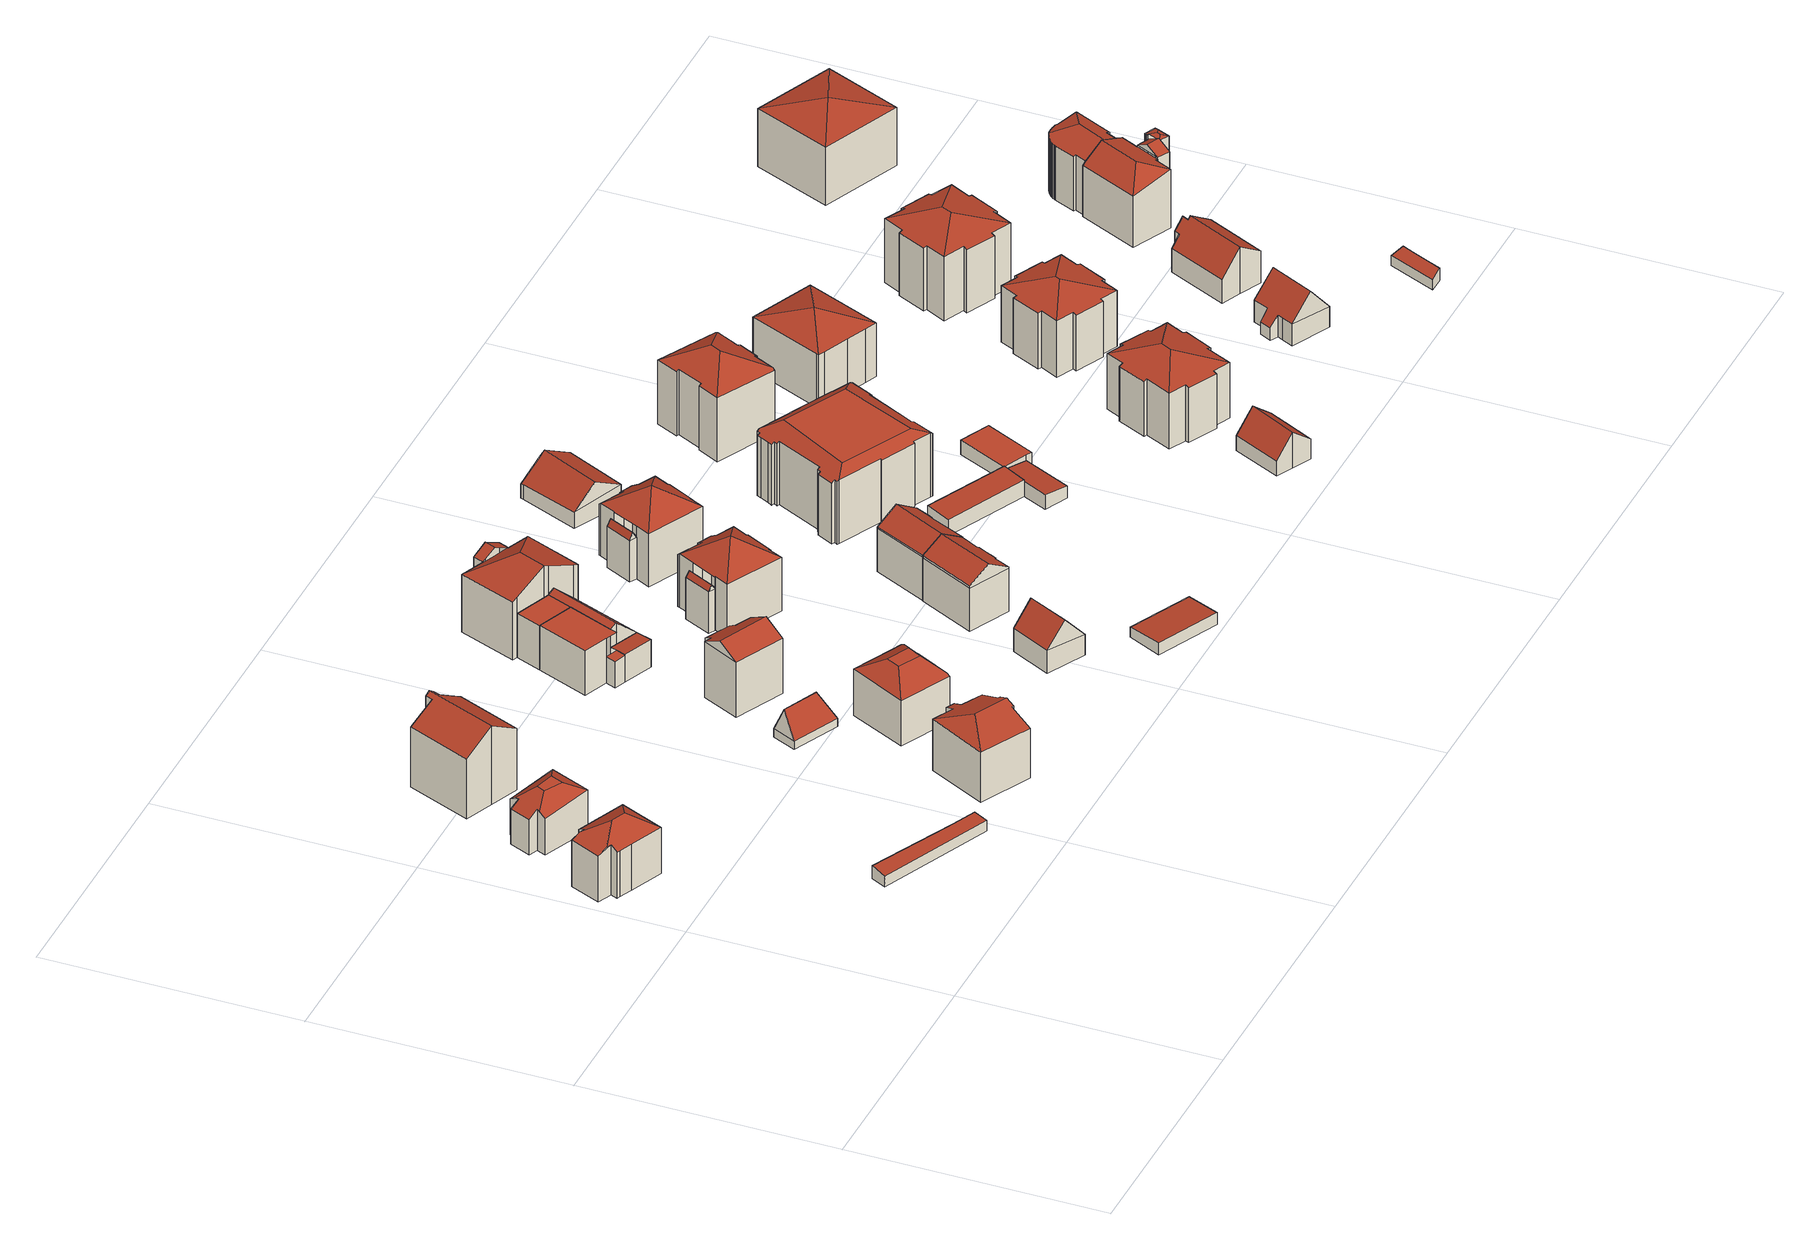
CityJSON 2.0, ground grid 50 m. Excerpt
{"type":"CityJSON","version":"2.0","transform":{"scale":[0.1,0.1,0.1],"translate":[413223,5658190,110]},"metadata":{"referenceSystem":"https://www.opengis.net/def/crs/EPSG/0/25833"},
"CityObjects":{
"building1":{"type":"Building","attributes":{"Dachtyp_tdc":"tdcFreeFormRoof","Gemeindeschluessel":14612000,"Dachneigung":29.66,"QualitaetDacherkennung":58,"Geometrietyp2DReferenz":"3000","measuredHeight":12.27,"function":"31001_9998","roofType":"5000"},"geometry":[{"type":"Solid","lod":"2","boundaries":[[[[0,1,2,3]],[[1,4,5,2]],[[4,6,7,5]],[[6,8,9,7]],[[8,10,11,9]],[[10,12,13,11]],[[12,14,15,13]],[[14,16,17,15]],[[16,18,19,17]],[[18,0,3,19]],[[16,20,18]],[[21,22,10,8,23]],[[21,20,16,14,12,22]],[[1,0,18,20,21,23,6,4]],[[8,6,23]],[[12,10,22]],[[3,2,5,7,9,11,13,15,17,19]]]],"semantics":{"surfaces":[{"type":"WallSurface"},{"type":"RoofSurface"},{"type":"GroundSurface"}],"values":[[0,0,0,0,0,0,0,0,0,0,1,1,1,1,0,0,2]]}}]},
"building2":{"type":"Building","attributes":{"Dachtyp_tdc":"tdcFreeFormRoof","Gemeindeschluessel":14612000,"Dachneigung":35.77,"QualitaetDacherkennung":45,"Geometrietyp2DReferenz":"3000","measuredHeight":10.32,"function":"31001_9998","roofType":"5000"},"geometry":[{"type":"Solid","lod":"2","boundaries":[[[[24,25,26,27]],[[25,28,29,26]],[[28,30,31,29]],[[30,32,33,31]],[[32,34,35,33]],[[34,36,37,35]],[[36,38,39,37]],[[38,24,27,39]],[[34,32,40,41]],[[34,41,42,43,36]],[[42,44,45,28,25,24,38,43]],[[44,40,32,30,45]],[[41,40,44,42]],[[30,28,45]],[[38,36,43]],[[27,26,29,31,33,35,37,39]]]],"semantics":{"surfaces":[{"type":"WallSurface"},{"type":"RoofSurface"},{"type":"GroundSurface"}],"values":[[0,0,0,0,0,0,0,0,1,1,1,1,1,0,0,2]]}}]},
"building3":{"type":"Building","attributes":{"Dachtyp_tdc":"tdcPolyFlatRoof","Gemeindeschluessel":14612000,"Dachneigung":7.67,"QualitaetDacherkennung":59,"Geometrietyp2DReferenz":"3000","measuredHeight":2.63,"function":"31001_9998","roofType":"2100"},"geometry":[{"type":"Solid","lod":"2","boundaries":[[[[46,47,48,49]],[[47,50,51,48]],[[50,52,53,51]],[[52,54,55,53]],[[54,56,57,55]],[[56,46,49,57]],[[56,54,52,50,47,46]],[[49,48,51,53,55,57]]]],"semantics":{"surfaces":[{"type":"WallSurface"},{"type":"RoofSurface"},{"type":"GroundSurface"}],"values":[[0,0,0,0,0,0,1,2]]}}]},
"building4":{"type":"Building","attributes":{"Dachtyp_tdc":"tdcGableRoof","Gemeindeschluessel":14612000,"Dachneigung":31.59,"QualitaetDacherkennung":56,"Geometrietyp2DReferenz":"3000","measuredHeight":16.37,"function":"31001_9998","roofType":"3100"},"geometry":[{"type":"Solid","lod":"2","boundaries":[[[[58,59,60,61]],[[59,62,63,60]],[[62,64,65,63]],[[64,66,67,65]],[[66,68,69,67]],[[68,70,71,69]],[[70,72,73,71]],[[72,74,75,73]],[[74,76,77,75]],[[76,78,79,77]],[[78,80,81,79]],[[80,58,61,81]],[[76,74,72,70,68,66,64]],[[64,62,59,58,80,78,76]],[[61,60,63,65,67,69,71,73,75,77,79,81]]]],"semantics":{"surfaces":[{"type":"WallSurface"},{"type":"RoofSurface"},{"type":"GroundSurface"}],"values":[[0,0,0,0,0,0,0,0,0,0,0,0,1,1,2]]}}]},
"building5":{"type":"Building","attributes":{"Dachtyp_tdc":"tdcHipAndGableRoof","Gemeindeschluessel":14612000,"Dachneigung":21.87,"QualitaetDacherkennung":50,"Geometrietyp2DReferenz":"3000","measuredHeight":13.12,"function":"31001_9998","roofType":"5000"},"geometry":[{"type":"Solid","lod":"2","boundaries":[[[[82,83,84,85]],[[83,86,87,84]],[[88,89,90]],[[89,91,92,93,94,90]],[[94,95,96,97,98,99,86,83,82,88,90]],[[87,100,101,102,103,104,105,106,107,108,109,110,85,84]],[[88,82,85,110]],[[86,99,100,87]],[[99,98,101,100]],[[98,97,102,101]],[[97,96,103,102]],[[96,95,104,103]],[[95,94,105,104]],[[94,93,106,105]],[[93,92,107,106]],[[92,91,108,107]],[[91,89,109,108]],[[89,88,110,109]]]],"semantics":{"surfaces":[{"type":"WallSurface"},{"type":"RoofSurface"},{"type":"GroundSurface"}],"values":[[0,0,1,1,1,2,0,0,0,0,0,0,0,0,0,0,0,0]]}}]},
"building6":{"type":"Building","attributes":{"Dachtyp_tdc":"tdcFreeFormRoof","Gemeindeschluessel":14612000,"Dachneigung":64.54,"QualitaetDacherkennung":12,"Geometrietyp2DReferenz":"3000","measuredHeight":7.18,"function":"31001_9998","roofType":"5000"},"geometry":[{"type":"Solid","lod":"2","boundaries":[[[[111,112,113,114]],[[112,115,116,113]],[[115,117,118,116]],[[117,111,114,118]],[[119,117,115]],[[120,119,115,112]],[[120,112,111]],[[119,120,111,117]],[[114,113,116,118]]]],"semantics":{"surfaces":[{"type":"WallSurface"},{"type":"RoofSurface"},{"type":"GroundSurface"}],"values":[[0,0,0,0,1,1,0,1,2]]}}]},
"building7":{"type":"Building","attributes":{"Dachtyp_tdc":"tdcFreeFormRoof","Gemeindeschluessel":14612000,"Dachneigung":29.35,"QualitaetDacherkennung":58,"Geometrietyp2DReferenz":"3000","measuredHeight":12.33,"function":"31001_9998","roofType":"5000"},"geometry":[{"type":"Solid","lod":"2","boundaries":[[[[121,122,123,124]],[[122,125,126,123]],[[125,127,128,126]],[[127,129,130,128]],[[129,131,132,130]],[[131,133,134,132]],[[133,135,136,134]],[[135,137,138,136]],[[137,121,124,138]],[[129,139,140,141,131]],[[141,142,133,131]],[[143,137,135,133,142,144]],[[121,143,144,140,139,127,125,122]],[[140,144,142,141]],[[121,137,143]],[[129,127,139]],[[124,123,126,128,130,132,134,136,138]]]],"semantics":{"surfaces":[{"type":"WallSurface"},{"type":"RoofSurface"},{"type":"GroundSurface"}],"values":[[0,0,0,0,0,0,0,0,0,1,1,1,1,1,0,0,2]]}}]},
"building8":{"type":"Building","attributes":{"Dachtyp_tdc":"tdcFreeFormRoof","Gemeindeschluessel":14612000,"Dachneigung":29.5,"QualitaetDacherkennung":80,"Geometrietyp2DReferenz":"3000","measuredHeight":13.89,"function":"31001_9998","roofType":"5000"},"geometry":[{"type":"Solid","lod":"2","boundaries":[[[[145,146,147,148]],[[146,149,150,147]],[[149,151,152,150]],[[149,153,154,151]],[[153,146,145,155,156,157,158,159,154]],[[149,146,153]],[[159,151,154]],[[152,160,161,162,163,164,148,147,150]],[[151,159,160,152]],[[159,158,161,160]],[[158,157,162,161]],[[157,156,163,162]],[[156,155,164,163]],[[155,145,148,164]]]],"semantics":{"surfaces":[{"type":"WallSurface"},{"type":"RoofSurface"},{"type":"GroundSurface"}],"values":[[0,0,0,1,1,0,0,2,0,0,0,0,0,0]]}}]},
"building9":{"type":"Building","attributes":{"Gemeindeschluessel":14612000,"Geometrietyp2DReferenz":"3000","function":"31001_9998","roofType":"9999"},"children":["building9-1","building9-2","building9-3"]},
"building9-1":{"type":"BuildingPart","attributes":{"Dachtyp_tdc":"tdcPolyFlatRoof","Dachneigung":2.76,"QualitaetDacherkennung":48,"Geometrietyp2DReferenz":"3000","measuredHeight":5.67,"roofType":"2100"},"parents":["building9"],"geometry":[{"type":"MultiSurface","lod":"2","boundaries":[[[165,166,167,168]],[[166,169,170,171,167]],[[172,165,168,173]],[[172,174,169,166,165]],[[168,167,171,175,173]]],"semantics":{"surfaces":[{"type":"WallSurface"},{"type":"RoofSurface"},{"type":"GroundSurface"}],"values":[0,0,0,1,2]}}]},
"building9-2":{"type":"BuildingPart","attributes":{"Dachtyp_tdc":"tdcPolyFlatRoof","Dachneigung":0,"QualitaetDacherkennung":65,"Geometrietyp2DReferenz":"3000","measuredHeight":9.29,"roofType":"1000"},"parents":["building9"],"geometry":[{"type":"MultiSurface","lod":"2","boundaries":[[[176,177,178,179]],[[177,180,181,178]],[[180,182,172,173,181]],[[183,176,179,184,185]],[[183,186,182,180,177,176]],[[179,178,181,173,175,184]]],"semantics":{"surfaces":[{"type":"WallSurface"},{"type":"RoofSurface"},{"type":"GroundSurface"}],"values":[0,0,0,0,1,2]}}]},
"building9-3":{"type":"BuildingPart","attributes":{"Dachtyp_tdc":"tdcPolyFlatRoof","Dachneigung":0,"QualitaetDacherkennung":42,"Geometrietyp2DReferenz":"3000","measuredHeight":5.49,"roofType":"1000"},"parents":["building9"],"geometry":[{"type":"MultiSurface","lod":"2","boundaries":[[[170,187,188,171]],[[187,185,184,188]],[[187,170,189,185]],[[184,175,171,188]]],"semantics":{"surfaces":[{"type":"WallSurface"},{"type":"RoofSurface"},{"type":"GroundSurface"}],"values":[0,0,1,2]}}]},
"building10":{"type":"Building","attributes":{"Gemeindeschluessel":14612000,"Geometrietyp2DReferenz":"3000","function":"31001_9998","roofType":"9999"},"children":["building10-1","building10-2"]},
"building10-1":{"type":"BuildingPart","attributes":{"Dachtyp_tdc":"tdcPolyFlatRoof","Dachneigung":0,"QualitaetDacherkennung":49,"Geometrietyp2DReferenz":"3000","measuredHeight":9.2,"roofType":"1000"},"parents":["building10"],"geometry":[{"type":"MultiSurface","lod":"2","boundaries":[[[190,191,178,181]],[[191,192,193,178]],[[192,194,195,193]],[[194,192,191,190]],[[181,178,193,195]]],"semantics":{"surfaces":[{"type":"WallSurface"},{"type":"RoofSurface"},{"type":"GroundSurface"}],"values":[0,0,0,1,2]}}]},
"building10-2":{"type":"BuildingPart","attributes":{"Dachtyp_tdc":"tdcGableRoof","Dachneigung":41.28,"QualitaetDacherkennung":19,"Geometrietyp2DReferenz":"3000","measuredHeight":9.93,"roofType":"3100"},"parents":["building10"],"geometry":[{"type":"MultiSurface","lod":"2","boundaries":[[[196,182,173,197]],[[182,180,181,173]],[[180,190,181]],[[198,199,200,195,194]],[[199,201,202,200]],[[201,165,168,202]],[[165,196,197,168]],[[199,198,180,182,196]],[[196,165,201,199]],[[197,173,181,195,200,202,168]]],"semantics":{"surfaces":[{"type":"WallSurface"},{"type":"RoofSurface"},{"type":"GroundSurface"}],"values":[0,0,0,0,0,0,0,1,1,2]}}]},
"building11":{"type":"Building","attributes":{"Gemeindeschluessel":14612000,"Geometrietyp2DReferenz":"3000","function":"31001_9998","roofType":"9999"},"children":["building11-1","building11-2"]},
"building11-1":{"type":"BuildingPart","attributes":{"Dachtyp_tdc":"tdcGableRoof","Dachneigung":28.19,"QualitaetDacherkennung":30,"Geometrietyp2DReferenz":"3000","measuredHeight":13.89,"roofType":"3100"},"parents":["building11"],"geometry":[{"type":"MultiSurface","lod":"2","boundaries":[[[203,204,205,206]],[[204,207,208,205]],[[207,209,210,208]],[[204,203,211,212,213]],[[213,209,207,204]],[[214,215,216,206,205,208,210]],[[212,211,216,215,217]],[[211,203,206,216]]],"semantics":{"surfaces":[{"type":"WallSurface"},{"type":"RoofSurface"},{"type":"GroundSurface"}],"values":[0,0,0,1,1,2,0,0]}}]},
"building11-2":{"type":"BuildingPart","attributes":{"Dachtyp_tdc":"tdcHipAndGableRoof","Dachneigung":24.49,"QualitaetDacherkennung":46,"Geometrietyp2DReferenz":"3000","measuredHeight":15.8,"roofType":"5000"},"parents":["building11"],"geometry":[{"type":"MultiSurface","lod":"2","boundaries":[[[218,219,220,195]],[[219,221,193,220]],[[221,222,223,193]],[[222,224,225,223]],[[224,226,216,225]],[[226,217,215,216]],[[227,228,210,209]],[[227,229,230,228]],[[229,231,232,230]],[[231,233,202,232]],[[233,218,195,202]],[[229,227,209,234,217,226,224,235]],[[224,222,221,219,235]],[[219,218,233,231,229,235]],[[195,220,193,223,225,216,215,214,210,228,230,232,202]]],"semantics":{"surfaces":[{"type":"WallSurface"},{"type":"RoofSurface"},{"type":"GroundSurface"}],"values":[0,0,0,0,0,0,0,0,0,0,0,1,1,1,2]}}]},
"building12":{"type":"Building","attributes":{"Dachtyp_tdc":"tdcGableRoof","Gemeindeschluessel":14612000,"Dachneigung":48.43,"QualitaetDacherkennung":82,"Geometrietyp2DReferenz":"3000","measuredHeight":9.48,"function":"31001_9998","roofType":"3100"},"geometry":[{"type":"Solid","lod":"2","boundaries":[[[[236,237,238,239]],[[237,240,241,238]],[[236,242,243]],[[240,237,244]],[[242,240,244,243]],[[237,236,243,244]],[[241,245,239,238]],[[240,242,245,241]],[[242,236,239,245]]]],"semantics":{"surfaces":[{"type":"WallSurface"},{"type":"RoofSurface"},{"type":"GroundSurface"}],"values":[[0,0,0,0,1,1,2,0,0]]}}]},
"building13":{"type":"Building","attributes":{"Gemeindeschluessel":14612000,"Geometrietyp2DReferenz":"3000","function":"31001_9998","roofType":"9999"},"children":["building13-1","building13-2"]},
"building13-1":{"type":"BuildingPart","attributes":{"Dachtyp_tdc":"tdcFreeFormRoof","Dachneigung":54.93,"QualitaetDacherkennung":19,"Geometrietyp2DReferenz":"3000","measuredHeight":9.75,"roofType":"5000"},"parents":["building13"],"geometry":[{"type":"MultiSurface","lod":"2","boundaries":[[[246,247,248,249]],[[247,250,251,248]],[[250,252,253,251]],[[254,252,250]],[[255,254,250,247]],[[255,247,246]],[[254,255,246,252]],[[249,248,251,253]]],"semantics":{"surfaces":[{"type":"WallSurface"},{"type":"RoofSurface"},{"type":"GroundSurface"}],"values":[0,0,0,0,1,0,1,2]}}]},
"building13-2":{"type":"BuildingPart","attributes":{"Dachtyp_tdc":"tdcTentRoof","Dachneigung":33.92,"QualitaetDacherkennung":74,"Geometrietyp2DReferenz":"3000","measuredHeight":15.29,"roofType":"3500"},"parents":["building13"],"geometry":[{"type":"MultiSurface","lod":"2","boundaries":[[[256,257,258,259]],[[257,260,261,258]],[[260,262,263,261]],[[262,264,265,263]],[[264,266,246,249,265]],[[267,253,252]],[[267,268,269,253]],[[268,270,271,269]],[[270,272,273,271]],[[272,274,275,273]],[[274,276,277,275]],[[276,278,279,277]],[[278,280,281,279]],[[280,282,283,281]],[[282,284,285,283]],[[284,256,259,285]],[[262,260,286]],[[268,267,266,264,262,286]],[[280,278,276,274,272,270,268,286]],[[260,257,256,284,282,280,286]],[[259,258,261,263,265,249,253,269,271,273,275,277,279,281,283,285]]],"semantics":{"surfaces":[{"type":"WallSurface"},{"type":"RoofSurface"},{"type":"GroundSurface"}],"values":[0,0,0,0,0,0,0,0,0,0,0,0,0,0,0,0,1,1,1,1,2]}}]},
"building14":{"type":"Building","attributes":{"Dachtyp_tdc":"tdcPolyFlatRoof","Gemeindeschluessel":14612000,"Dachneigung":3.75,"QualitaetDacherkennung":89,"Geometrietyp2DReferenz":"3000","measuredHeight":2.54,"function":"31001_9998","roofType":"2100"},"geometry":[{"type":"Solid","lod":"2","boundaries":[[[[287,288,289,290]],[[288,291,292,289]],[[291,293,294,292]],[[293,287,290,294]],[[293,291,288,287]],[[290,289,292,294]]]],"semantics":{"surfaces":[{"type":"WallSurface"},{"type":"RoofSurface"},{"type":"GroundSurface"}],"values":[[0,0,0,0,1,2]]}}]},
"building15":{"type":"Building","attributes":{"Dachtyp_tdc":"tdcFreeFormRoof","Gemeindeschluessel":14612000,"Dachneigung":31.38,"QualitaetDacherkennung":63,"Geometrietyp2DReferenz":"3000","measuredHeight":12.11,"function":"31001_9998","roofType":"5000"},"geometry":[{"type":"Solid","lod":"2","boundaries":[[[[295,296,297,298]],[[296,299,300,297]],[[299,301,302,300]],[[301,303,304,302]],[[303,305,306,304]],[[305,307,308,306]],[[307,309,310,308]],[[309,311,312,310]],[[311,313,314,312]],[[313,315,316,314]],[[315,295,298,316]],[[317,318,319,320]],[[321,317,320,322,323,324,303,301,299,296,325]],[[315,321,325,295]],[[295,325,296]],[[303,324,305]],[[305,324,323,307]],[[307,323,322,309]],[[309,322,320,319,311]],[[313,318,317,321,315]],[[311,319,318,313]],[[298,297,300,302,304,306,308,310,312,314,316]]]],"semantics":{"surfaces":[{"type":"WallSurface"},{"type":"RoofSurface"},{"type":"GroundSurface"}],"values":[[0,0,0,0,0,0,0,0,0,0,0,1,1,0,0,0,0,0,0,0,0,2]]}}]},
"building16":{"type":"Building","attributes":{"Gemeindeschluessel":14612000,"Geometrietyp2DReferenz":"3000","function":"31001_9998","roofType":"9999"},"children":["building16-1","building16-2"]},
"building16-1":{"type":"BuildingPart","attributes":{"Dachtyp_tdc":"tdcFreeFormRoof","Dachneigung":61.61,"QualitaetDacherkennung":19,"Geometrietyp2DReferenz":"3000","measuredHeight":9.97,"roofType":"5000"},"parents":["building16"],"geometry":[{"type":"MultiSurface","lod":"2","boundaries":[[[326,327,328,329]],[[327,330,331,328]],[[332,326,329,333]],[[334,335,332,330]],[[334,330,327]],[[335,334,327,326]],[[335,326,332]],[[329,328,331,333]]],"semantics":{"surfaces":[{"type":"WallSurface"},{"type":"RoofSurface"},{"type":"GroundSurface"}],"values":[0,0,0,1,0,1,0,2]}}]},
"building16-2":{"type":"BuildingPart","attributes":{"Dachtyp_tdc":"tdcTentRoof","Dachneigung":34.15,"QualitaetDacherkennung":69,"Geometrietyp2DReferenz":"3000","measuredHeight":15.26,"roofType":"3500"},"parents":["building16"],"geometry":[{"type":"MultiSurface","lod":"2","boundaries":[[[336,337,338,331]],[[337,339,340,338]],[[339,341,342,340]],[[341,343,344,342]],[[343,345,346,344]],[[345,347,348,346]],[[347,349,350,348]],[[349,351,352,350]],[[351,353,354,352]],[[353,355,356,354]],[[357,358,359]],[[337,336,360,361,357,359]],[[349,347,345,343,341,339,337,359]],[[358,362,355,353,351,349,359]],[[356,363,364,365,333,331,338,340,342,344,346,348,350,352,354]],[[355,362,363,356]],[[362,358,364,363]],[[358,357,365,364]],[[357,361,333,365]],[[361,332,333]],[[360,336,331,330]]],"semantics":{"surfaces":[{"type":"WallSurface"},{"type":"RoofSurface"},{"type":"GroundSurface"}],"values":[0,0,0,0,0,0,0,0,0,0,1,1,1,1,2,0,0,0,0,0,0]}}]},
"building17":{"type":"Building","attributes":{"Gemeindeschluessel":14612000,"Geometrietyp2DReferenz":"3000","function":"31001_9998","roofType":"9999"},"children":["building17-1","building17-2"]},
"building17-1":{"type":"BuildingPart","attributes":{"Dachtyp_tdc":"tdcGableRoof","Dachneigung":32.64,"QualitaetDacherkennung":85,"Geometrietyp2DReferenz":"3000","measuredHeight":12.07,"roofType":"3100"},"parents":["building17"],"geometry":[{"type":"MultiSurface","lod":"2","boundaries":[[[321,366,367,318,368]],[[369,370,371,372]],[[373,370,369]],[[374,375,376,373]],[[368,318,375,374]],[[377,378,379,380,381,382]],[[374,373,378,377]],[[373,369,379,378]],[[369,372,380,379]],[[372,383,380]],[[321,368,382,381,384]],[[368,374,377,382]],[[318,367,376,375]],[[372,371,370,373,376,367,366]],[[372,366,321]]],"semantics":{"surfaces":[{"type":"WallSurface"},{"type":"GroundSurface"},{"type":"RoofSurface"}],"values":[0,0,0,0,0,1,0,0,0,0,0,0,2,2,0]}}]},
"building17-2":{"type":"BuildingPart","attributes":{"Dachtyp_tdc":"tdcPolyFlatRoof","Dachneigung":5.61,"QualitaetDacherkennung":67,"Geometrietyp2DReferenz":"3000","measuredHeight":4.23,"roofType":"2100"},"parents":["building17"],"geometry":[{"type":"MultiSurface","lod":"2","boundaries":[[[383,385,386,380]],[[385,387,388,386]],[[387,389,390,388]],[[389,391,392,390]],[[391,393,394,392]],[[393,395,396,394]],[[395,384,381,396]],[[384,395,393,391,389,387,385,383]],[[380,386,388,390,392,394,396,381]]],"semantics":{"surfaces":[{"type":"WallSurface"},{"type":"RoofSurface"},{"type":"GroundSurface"}],"values":[0,0,0,0,0,0,0,1,2]}}]},
"building18":{"type":"Building","attributes":{"Gemeindeschluessel":14612000,"Dachtyp_tdc":"tdcFreeFormRoof","Dachneigung":39.98,"QualitaetDacherkennung":40,"Geometrietyp2DReferenz":"3000","measuredHeight":7.44,"function":"31001_9998","roofType":"5000"},"geometry":[{"type":"Solid","lod":"2","boundaries":[[[[397,398,399,400]],[[398,401,402,399]],[[401,403,404,402]],[[403,405,406,404]],[[405,407,408,406]],[[407,409,410,408]],[[409,397,400,410]],[[407,405,411,412,409]],[[403,401,398,397,412,411]],[[397,409,412]],[[405,403,411]],[[400,399,402,404,406,408,410]]]],"semantics":{"surfaces":[{"type":"WallSurface"},{"type":"RoofSurface"},{"type":"GroundSurface"}],"values":[[0,0,0,0,0,0,0,1,1,0,0,2]]}}]},
"building19":{"type":"Building","attributes":{"Dachtyp_tdc":"tdcPolyFlatRoof","Gemeindeschluessel":14612000,"Dachneigung":4.36,"QualitaetDacherkennung":80,"Geometrietyp2DReferenz":"3000","measuredHeight":3.71,"function":"31001_9998","roofType":"2100"},"geometry":[{"type":"Solid","lod":"2","boundaries":[[[[413,414,415,416]],[[414,417,418,415]],[[417,419,420,418]],[[419,413,416,420]],[[419,417,414,413]],[[416,415,418,420]]]],"semantics":{"surfaces":[{"type":"WallSurface"},{"type":"RoofSurface"},{"type":"GroundSurface"}],"values":[[0,0,0,0,1,2]]}}]},
"building20":{"type":"Building","attributes":{"Dachtyp_tdc":"tdcCutTentRoof","Gemeindeschluessel":14612000,"Dachneigung":1.1,"QualitaetDacherkennung":29,"Geometrietyp2DReferenz":"3000","measuredHeight":15.02,"function":"31001_9998","roofType":"9999"},"geometry":[{"type":"Solid","lod":"2","boundaries":[[[[421,422,423,424]],[[422,425,426,423]],[[425,427,428,426]],[[427,429,430,428]],[[429,431,432,430]],[[431,433,434,432]],[[433,435,436,434]],[[435,437,438,436]],[[437,439,440,438]],[[439,441,442,440]],[[441,443,444,442]],[[443,445,446,444]],[[445,447,448,446]],[[447,449,450,448]],[[449,451,452,450]],[[451,453,454,452]],[[453,455,456,454]],[[455,457,458,456]],[[457,459,460,458]],[[459,461,462,460]],[[461,463,464,462]],[[463,465,466,464]],[[465,467,468,466]],[[467,469,470,468]],[[469,471,472,470]],[[471,473,474,472]],[[473,475,476,474]],[[475,477,478,476]],[[477,479,480,478]],[[479,481,482,480]],[[481,483,484,482]],[[483,485,486,484]],[[485,487,488,486]],[[487,421,424,488]],[[459,457,455,453,451,449,489,490]],[[473,471,469,467,465,463,461,459,490,491]],[[483,481,479,477,475,473,491,492]],[[449,447,445,443,441,439,437,435,433,431,429,427,425,422,421,487,485,483,492,489]],[[492,491,490,489]],[[424,423,426,428,430,432,434,436,438,440,442,444,446,448,450,452,454,456,458,460,462,464,466,468,470,472,474,476,478,480,482,484,486,488]]]],"semantics":{"surfaces":[{"type":"WallSurface"},{"type":"RoofSurface"},{"type":"GroundSurface"}],"values":[[0,0,0,0,0,0,0,0,0,0,0,0,0,0,0,0,0,0,0,0,0,0,0,0,0,0,0,0,0,0,0,0,0,0,1,1,1,1,1,2]]}}]},
"building21":{"type":"Building","attributes":{"Dachtyp_tdc":"tdcPolyFlatRoof","Gemeindeschluessel":14612000,"Dachneigung":6.43,"QualitaetDacherkennung":82,"Geometrietyp2DReferenz":"3000","measuredHeight":3.16,"function":"31001_9998","roofType":"2100"},"geometry":[{"type":"Solid","lod":"2","boundaries":[[[[493,494,420,495]],[[494,496,418,420]],[[496,497,498,418]],[[497,499,500,498]],[[499,493,495,500]],[[499,497,496,494,493]],[[495,420,418,498,500]]]],"semantics":{"surfaces":[{"type":"WallSurface"},{"type":"RoofSurface"},{"type":"GroundSurface"}],"values":[[0,0,0,0,0,1,2]]}}]},
"building22":{"type":"Building","attributes":{"Dachtyp_tdc":"tdcGableRoof","Gemeindeschluessel":14612000,"Dachneigung":49.46,"QualitaetDacherkennung":62,"Geometrietyp2DReferenz":"3000","measuredHeight":7.52,"function":"31001_9998","roofType":"3100"},"geometry":[{"type":"Solid","lod":"2","boundaries":[[[[501,502,503,504]],[[502,505,506,503]],[[505,507,508,506]],[[507,509,510,508]],[[509,511,512,510]],[[511,513,514,512]],[[513,501,504,514]],[[509,507,505,502]],[[502,501,513,511,509]],[[504,503,506,508,510,512,514]]]],"semantics":{"surfaces":[{"type":"WallSurface"},{"type":"RoofSurface"},{"type":"GroundSurface"}],"values":[[0,0,0,0,0,0,0,1,1,2]]}}]},
"building23":{"type":"Building","attributes":{"Dachtyp_tdc":"tdcPolyFlatRoof","Gemeindeschluessel":14612000,"Dachneigung":0,"QualitaetDacherkennung":0,"Geometrietyp2DReferenz":"3000","BezugspunktDach":"2000","measuredHeight":3,"function":"31001_9998"},"geometry":[{"type":"MultiSurface","lod":"2","boundaries":[[[515,516,517,518,519]],[[519,518,520,521]],[[518,517,522,520]],[[517,516,523,522]],[[516,515,524,523]],[[515,519,521,524]],[[521,520,522,523,524]]],"semantics":{"surfaces":[{"type":"RoofSurface"},{"type":"WallSurface"},{"type":"GroundSurface"}],"values":[0,1,1,1,1,1,2]}}]},
"building24":{"type":"Building","attributes":{"Dachtyp_tdc":"tdcFreeFormRoof","Gemeindeschluessel":14612000,"Dachneigung":27.45,"QualitaetDacherkennung":72,"Geometrietyp2DReferenz":"3000","measuredHeight":16.75,"function":"31001_9998","roofType":"5000"},"geometry":[{"type":"Solid","lod":"2","boundaries":[[[[525,526,527,528]],[[526,529,530,527]],[[529,531,532,530]],[[531,533,534,532]],[[533,535,536,534]],[[535,537,538,536]],[[537,539,540,538]],[[539,541,542,540]],[[541,543,544,542]],[[543,545,546,544]],[[545,547,548,546]],[[547,525,528,548]],[[549,550,529,526,551]],[[539,552,553,541]],[[553,549,551,525,547,545,543,541]],[[531,550,549,553,552,537,535,533]],[[539,537,552]],[[526,525,551]],[[531,529,550]],[[528,527,530,532,534,536,538,540,542,544,546,548]]]],"semantics":{"surfaces":[{"type":"WallSurface"},{"type":"RoofSurface"},{"type":"GroundSurface"}],"values":[[0,0,0,0,0,0,0,0,0,0,0,0,1,1,1,1,0,0,0,2]]}}]},
"building25":{"type":"Building","attributes":{"Dachtyp_tdc":"tdcHipRoof","Gemeindeschluessel":14612000,"Dachneigung":16.75,"QualitaetDacherkennung":73,"Geometrietyp2DReferenz":"3000","measuredHeight":13.8,"function":"31001_9998","roofType":"3200"},"geometry":[{"type":"Solid","lod":"2","boundaries":[[[[554,555,556,557]],[[555,558,559,556]],[[558,560,561,559]],[[560,562,563,561]],[[562,564,565,563]],[[564,566,567,565]],[[566,568,569,567]],[[568,570,571,569]],[[570,572,573,571]],[[572,574,575,573]],[[574,576,577,575]],[[576,578,579,577]],[[578,580,581,579]],[[580,582,583,581]],[[582,584,585,583]],[[584,586,587,585]],[[586,588,589,587]],[[588,590,591,589]],[[590,592,593,591]],[[592,554,557,593]],[[588,586,584,582,580,578,594]],[[568,566,564,562,560,558,595]],[[578,576,574,572,570,568,595,594]],[[558,555,554,592,590,588,594,595]],[[557,556,559,561,563,565,567,569,571,573,575,577,579,581,583,585,587,589,591,593]]]],"semantics":{"surfaces":[{"type":"WallSurface"},{"type":"RoofSurface"},{"type":"GroundSurface"}],"values":[[0,0,0,0,0,0,0,0,0,0,0,0,0,0,0,0,0,0,0,0,1,1,1,1,2]]}}]},
"building26":{"type":"Building","attributes":{"Dachtyp_tdc":"tdcTentRoof","Gemeindeschluessel":14612000,"Dachneigung":20.65,"QualitaetDacherkennung":61,"Geometrietyp2DReferenz":"3000","measuredHeight":13.79,"function":"31001_9998","roofType":"3500"},"geometry":[{"type":"Solid","lod":"2","boundaries":[[[[596,597,598,599]],[[597,600,601,598]],[[600,602,603,601]],[[602,604,605,603]],[[604,606,607,605]],[[606,608,609,607]],[[608,610,611,609]],[[610,596,599,611]],[[608,606,604,602,600,612]],[[596,610,608,612]],[[597,596,612]],[[600,597,612]],[[599,598,601,603,605,607,609,611]]]],"semantics":{"surfaces":[{"type":"WallSurface"},{"type":"RoofSurface"},{"type":"GroundSurface"}],"values":[[0,0,0,0,0,0,0,0,1,1,1,1,2]]}}]},
"building27":{"type":"Building","attributes":{"Dachtyp_tdc":"tdcFreeFormRoof","Gemeindeschluessel":14612000,"Dachneigung":15.24,"QualitaetDacherkennung":77,"Geometrietyp2DReferenz":"3000","measuredHeight":13.7,"function":"31001_9998","roofType":"5000"},"geometry":[{"type":"Solid","lod":"2","boundaries":[[[[613,614,615,616]],[[614,617,618,615]],[[617,619,620,618]],[[619,621,622,620]],[[621,623,624,622]],[[623,625,626,624]],[[625,627,628,626]],[[627,629,630,628]],[[629,631,632,630]],[[631,633,634,632]],[[633,635,636,634]],[[635,637,638,636]],[[637,639,640,638]],[[639,641,642,640]],[[641,643,644,642]],[[643,645,646,644]],[[645,647,648,646]],[[647,649,650,648]],[[649,651,652,650]],[[651,613,616,652]],[[647,645,643,641,639,637,653]],[[637,635,633,631,629,627,654,653]],[[627,625,623,621,619,617,654]],[[617,614,613,651,649,647,653,654]],[[616,615,618,620,622,624,626,628,630,632,634,636,638,640,642,644,646,648,650,652]]]],"semantics":{"surfaces":[{"type":"WallSurface"},{"type":"RoofSurface"},{"type":"GroundSurface"}],"values":[[0,0,0,0,0,0,0,0,0,0,0,0,0,0,0,0,0,0,0,0,1,1,1,1,2]]}}]},
"building28":{"type":"Building","attributes":{"Gemeindeschluessel":14612000,"Dachtyp_tdc":"tdcFreeFormRoof","Dachneigung":49.76,"QualitaetDacherkennung":81,"Geometrietyp2DReferenz":"3000","measuredHeight":9.56,"function":"31001_9998","roofType":"5000"},"geometry":[{"type":"Solid","lod":"2","boundaries":[[[[655,656,657,658,659,660,661,662,663]],[[664,665,666,667,656,655,668]],[[663,668,655]],[[667,657,656]],[[669,670,671,672,673,674,675,676,677,678,679,680]],[[666,665,670,669]],[[665,664,671,670]],[[664,668,672,671]],[[668,663,673,672]],[[663,662,674,673]],[[662,661,675,674]],[[661,660,676,675]],[[660,659,677,676]],[[659,658,678,677]],[[658,657,679,678]],[[657,667,680,679]],[[667,666,669,680]]]],"semantics":{"surfaces":[{"type":"RoofSurface"},{"type":"WallSurface"},{"type":"GroundSurface"}],"values":[[0,0,1,1,2,1,1,1,1,1,1,1,1,1,1,1,1]]}}]},
"building29":{"type":"Building","attributes":{"Dachtyp_tdc":"tdcFreeFormRoof","Gemeindeschluessel":14612000,"Dachneigung":15.55,"QualitaetDacherkennung":65,"Geometrietyp2DReferenz":"3000","measuredHeight":15.46,"function":"31001_9998","roofType":"5000"},"geometry":[{"type":"Solid","lod":"2","boundaries":[[[[681,682,683,684]],[[682,685,686,683]],[[685,687,688,686]],[[687,689,690,688]],[[689,691,692,690]],[[691,693,694,692]],[[693,695,696,694]],[[695,697,698,696]],[[697,699,700,698]],[[699,701,702,700]],[[701,703,704,702]],[[703,705,706,704]],[[705,707,708,706]],[[707,709,710,708]],[[709,711,712,710]],[[711,713,714,712]],[[713,715,716,714]],[[715,717,718,716]],[[717,719,720,718]],[[719,681,684,720]],[[715,713,711,709,707,705,721]],[[705,703,701,699,697,695,722,721]],[[695,693,691,689,687,685,722]],[[685,682,681,719,717,715,721,722]],[[684,683,686,688,690,692,694,696,698,700,702,704,706,708,710,712,714,716,718,720]]]],"semantics":{"surfaces":[{"type":"WallSurface"},{"type":"RoofSurface"},{"type":"GroundSurface"}],"values":[[0,0,0,0,0,0,0,0,0,0,0,0,0,0,0,0,0,0,0,0,1,1,1,1,2]]}}]},
"building30":{"type":"Building","attributes":{"Dachtyp_tdc":"tdcGableRoof","Gemeindeschluessel":14612000,"Dachneigung":48.57,"QualitaetDacherkennung":78,"Geometrietyp2DReferenz":"3000","measuredHeight":9.73,"function":"31001_9998","roofType":"3100"},"geometry":[{"type":"Solid","lod":"2","boundaries":[[[[723,724,725,726]],[[724,727,728,725]],[[727,729,730,728]],[[729,731,732,730]],[[731,733,734,732]],[[733,735,736,734]],[[735,737,738,736]],[[737,739,740,738]],[[739,741,742,740]],[[741,723,726,742]],[[737,735,733,731]],[[731,729,727,724,723,741,739,737]],[[726,725,728,730,732,734,736,738,740,742]]]],"semantics":{"surfaces":[{"type":"WallSurface"},{"type":"RoofSurface"},{"type":"GroundSurface"}],"values":[[0,0,0,0,0,0,0,0,0,0,1,1,2]]}}]},
"building31":{"type":"Building","attributes":{"Dachtyp_tdc":"tdcPolyFlatRoof","Gemeindeschluessel":14612000,"Dachneigung":9.7,"QualitaetDacherkennung":85,"Geometrietyp2DReferenz":"3000","measuredHeight":2.61,"function":"31001_9998","roofType":"2100"},"geometry":[{"type":"Solid","lod":"2","boundaries":[[[[743,744,745,746]],[[744,747,748,745]],[[747,749,750,748]],[[749,751,752,750]],[[751,753,754,752]],[[753,743,746,754]],[[753,751,749,747,744,743]],[[746,745,748,750,752,754]]]],"semantics":{"surfaces":[{"type":"WallSurface"},{"type":"RoofSurface"},{"type":"GroundSurface"}],"values":[[0,0,0,0,0,0,1,2]]}}]},
"building32":{"type":"Building","attributes":{"Gemeindeschluessel":14612000,"Geometrietyp2DReferenz":"3000","function":"31001_9998","roofType":"9999"},"children":["building32-1","building32-2","building32-3"]},
"building32-1":{"type":"BuildingPart","attributes":{"Dachtyp_tdc":"tdcFreeFormRoof","Dachneigung":13.37,"QualitaetDacherkennung":6,"Geometrietyp2DReferenz":"3000","measuredHeight":13.96,"roofType":"5000"},"parents":["building32"],"geometry":[{"type":"MultiSurface","lod":"2","boundaries":[[[755,756,757,758]],[[756,759,760,757]],[[759,761,762,760]],[[761,763,764,765,762]],[[766,767,768,769,770]],[[767,755,758,768]],[[763,761,771]],[[761,759,772,771]],[[759,756,755,767,773,772]],[[773,774,763,771,772]],[[767,766,773]],[[758,757,760,762,765,775,769,768]]],"semantics":{"surfaces":[{"type":"WallSurface"},{"type":"RoofSurface"},{"type":"GroundSurface"}],"values":[0,0,0,0,0,0,1,1,1,1,1,2]}}]},
"building32-2":{"type":"BuildingPart","attributes":{"Dachtyp_tdc":"tdcHipAndGableRoof","Dachneigung":35.28,"QualitaetDacherkennung":50,"Geometrietyp2DReferenz":"3000","measuredHeight":13.88,"roofType":"5000"},"parents":["building32"],"geometry":[{"type":"MultiSurface","lod":"2","boundaries":[[[776,777,778,779]],[[777,780,781,778]],[[780,782,783,781]],[[784,785,786,787]],[[785,788,789,786]],[[788,790,791,789]],[[790,792,793,791]],[[792,794,795,793]],[[794,776,779,795]],[[790,788,796]],[[788,785,784,782,780,777,776,796]],[[776,794,792,790,796]],[[779,778,781,783,787,786,789,791,793,795]]],"semantics":{"surfaces":[{"type":"WallSurface"},{"type":"RoofSurface"},{"type":"GroundSurface"}],"values":[0,0,0,0,0,0,0,0,0,1,1,1,2]}}]},
"building32-3":{"type":"BuildingPart","attributes":{"Dachtyp_tdc":"tdcGableRoof","Dachneigung":28.35,"QualitaetDacherkennung":76,"Geometrietyp2DReferenz":"3000","measuredHeight":14.01,"roofType":"3100"},"parents":["building32"],"geometry":[{"type":"MultiSurface","lod":"2","boundaries":[[[764,797,798,765]],[[797,799,784,787,798]],[[800,770,769,783,782]],[[770,800,801,802,774,803]],[[797,804,802,801,799]],[[764,763,804,797]],[[801,800,799]],[[769,775,765,798,787,783]]],"semantics":{"surfaces":[{"type":"WallSurface"},{"type":"RoofSurface"},{"type":"GroundSurface"}],"values":[0,0,0,1,1,0,0,2]}}]},
"building33":{"type":"Building","attributes":{"Dachtyp_tdc":"tdcFreeFormRoof","Gemeindeschluessel":14612000,"Dachneigung":23.2,"QualitaetDacherkennung":58,"Geometrietyp2DReferenz":"3000","measuredHeight":13.52,"function":"31001_9998","roofType":"5000"},"geometry":[{"type":"Solid","lod":"2","boundaries":[[[[805,806,807,808]],[[806,809,810,807]],[[809,811,812,810]],[[811,813,814,812]],[[813,815,816,814]],[[815,817,818,816]],[[817,819,820,818]],[[819,821,822,820]],[[821,823,824,822]],[[823,825,826,824]],[[825,827,828,826]],[[827,829,830,828]],[[829,831,832,830]],[[831,833,834,832]],[[833,835,836,834]],[[835,837,838,836]],[[837,839,840,838]],[[839,841,842,840]],[[841,843,844,842]],[[843,845,846,844]],[[845,847,848,846]],[[847,849,850,848]],[[849,851,852,850]],[[851,853,854,852]],[[853,855,856,854]],[[855,857,858,856]],[[857,859,860,858]],[[859,861,862,860]],[[861,863,864,862]],[[863,865,866,864]],[[865,867,868,866]],[[867,805,808,868]],[[867,865,863,861,859,857,855,853,851,849,847,845,869,870,871]],[[870,869,843,841,839,837,835,833,831,829,827,825,823,821,819,817,815,813,872]],[[806,805,871,870,872,811,809]],[[813,811,872]],[[805,867,871]],[[845,843,869]],[[808,807,810,812,814,816,818,820,822,824,826,828,830,832,834,836,838,840,842,844,846,848,850,852,854,856,858,860,862,864,866,868]]]],"semantics":{"surfaces":[{"type":"WallSurface"},{"type":"RoofSurface"},{"type":"GroundSurface"}],"values":[[0,0,0,0,0,0,0,0,0,0,0,0,0,0,0,0,0,0,0,0,0,0,0,0,0,0,0,0,0,0,0,0,1,1,1,0,0,0,2]]}}]},
"building34":{"type":"Building","attributes":{"Dachtyp_tdc":"tdcTentRoof","Gemeindeschluessel":14612000,"Dachneigung":16.14,"QualitaetDacherkennung":69,"Geometrietyp2DReferenz":"3000","measuredHeight":14.57,"function":"31001_9998","roofType":"3500"},"geometry":[{"type":"Solid","lod":"2","boundaries":[[[[873,874,875,876]],[[874,877,878,875]],[[877,879,880,878]],[[879,873,876,880]],[[874,873,881]],[[877,874,881]],[[879,877,881]],[[873,879,881]],[[876,875,878,880]]]],"semantics":{"surfaces":[{"type":"WallSurface"},{"type":"RoofSurface"},{"type":"GroundSurface"}],"values":[[0,0,0,0,1,1,1,1,2]]}}]}
},
"vertices":[
[56,625,121],[32,635,121],[32,635,25],[56,625,25],[25,638,121],[25,638,25],[31,652,129],[31,652,25],[2,664,121],[2,664,25],[28,724,122],[28,724,25],[56,712,130],[56,712,25],[62,725,122],[62,725,25],[160,684,122],[160,684,25],[123,597,121],[123,597,25],[104,657,148],[75,669,148],[46,716,130],[21,656,129],
[89,828,97],[107,870,97],[107,870,24],[89,828,24],[124,863,109],[124,863,24],[132,882,99],[132,882,24],[227,842,110],[227,842,24],[194,763,110],[194,763,24],[99,803,99],[99,803,24],[107,821,109],[107,821,24],[186,827,127],[176,802,127],[140,822,127],[104,815,109],[147,838,127],[127,869,109],
[257,237,29],[273,267,34],[273,267,7],[257,237,7],[406,205,33],[406,205,7],[443,188,33],[443,188,7],[491,167,33],[491,167,7],[481,140,29],[481,140,7],
[222,1085,165],[246,1075,182],[246,1075,24],[222,1085,24],[252,1089,182],[252,1089,24],[261,1086,188],[261,1086,24],[268,1082,183],[268,1082,24],[263,1069,183],[263,1069,24],[283,1060,171],[283,1060,24],[311,1049,154],[311,1049,24],[260,923,153],[260,923,24],[204,946,188],[204,946,24],[147,969,149],[147,969,24],[198,1095,150],[198,1095,24],
[650,273,118],[658,290,111],[658,290,10],[650,273,10],[675,282,111],[675,282,10],[608,294,118],[552,181,114],[620,221,141],[652,131,114],[673,174,134],[677,172,134],[685,188,141],[693,204,134],[689,206,134],[708,244,118],[686,255,118],[667,265,118],[667,265,10],[686,255,10],[708,244,10],[689,206,10],[693,204,10],[685,188,10],[677,172,10],[673,174,10],[652,131,10],[552,181,10],[608,294,10],
[572,537,29],[594,584,29],[594,584,12],[572,537,12],[686,542,29],[686,542,12],[665,495,29],[665,495,12],[652,529,83],[583,560,83],
[787,400,114],[791,398,110],[791,398,13],[787,400,13],[771,357,109],[771,357,13],[768,358,112],[768,358,13],[751,322,108],[751,322,13],[651,371,108],[651,371,13],[705,482,110],[705,482,13],[784,444,110],[784,444,13],[804,434,110],[804,434,13],[753,328,112],[751,377,136],[708,399,136],[720,425,137],[801,428,114],[764,404,137],
[725,710,128],[756,695,128],[756,695,11],[725,710,11],[721,620,126],[721,620,11],[624,666,126],[624,666,11],[739,659,150],[642,704,150],[732,724,118],[702,738,119],[680,748,119],[673,733,128],[659,740,128],[659,740,11],[673,733,11],[680,748,11],[702,738,11],[732,724,11],
[704,885,79],[691,853,81],[691,853,24],[704,885,24],[632,876,81],[632,876,79],[632,876,24],[645,909,79],[645,909,24],[640,896,80],[640,896,24],
[568,924,117],[609,1026,117],[609,1026,24],[568,924,24],[680,998,117],[680,998,24],[645,909,117],[616,905,117],[616,905,24],[616,905,79],[640,896,117],
[608,885,79],[608,885,24],[640,896,79],
[680,998,116],[609,1026,116],[628,1076,116],[628,1076,24],[700,1048,116],[700,1048,24],
[657,904,124],[657,904,24],[700,1048,117],[712,1043,124],[712,1043,24],[758,1025,79],[758,1025,24],
[717,1194,146],[744,1184,162],[744,1184,24],[717,1194,24],[776,1171,144],[776,1171,24],[768,1151,144],[768,1151,24],[709,1175,146],[709,1174,146],[736,1163,162],[736,1163,24],[709,1174,24],[709,1175,24],[709,1174,144],
[700,1048,177],[691,1052,182],[691,1052,24],[628,1076,150],[618,1080,145],[618,1080,24],[662,1193,145],[662,1193,24],[709,1175,144],[768,1150,144],[768,1150,24],[812,1133,144],[812,1133,24],[768,1021,144],[768,1021,24],[758,1025,148],[736,1163,144],[712,1105,182],
[1046,257,70],[1007,177,70],[1007,177,27],[1046,257,27],[930,215,76],[930,215,27],[969,294,76],[1005,277,121],[966,197,121],[969,294,27],
[838,795,108],[825,802,108],[825,802,21],[838,795,21],[850,855,108],[850,855,21],[864,848,108],[864,848,21],[857,851,119],[832,799,119],
[954,740,130],[950,742,133],[950,742,21],[954,740,21],[936,712,133],[936,712,21],[825,767,133],[825,767,21],[839,795,133],[839,795,21],[838,795,132],[864,848,132],[879,878,132],[879,878,21],[880,882,130],[880,882,21],[931,858,129],[931,858,21],[935,868,122],[935,868,21],[963,855,122],[963,855,21],[956,840,133],[956,840,21],[990,824,133],[990,824,21],[975,794,133],[975,794,21],[980,793,130],[980,793,21],[907,795,174],
[1215,70,44],[1184,5,48],[1184,5,23],[1215,70,23],[1061,62,48],[1061,62,23],[1092,128,44],[1092,128,23],
[1128,428,105],[1132,426,105],[1132,426,15],[1128,428,15],[1126,414,105],[1126,414,15],[1117,395,105],[1117,395,15],[1114,388,105],[1114,388,15],[1110,390,105],[1110,390,15],[1104,376,105],[1104,376,15],[1093,355,105],[1093,355,15],[1012,394,105],[1012,394,15],[1065,503,105],[1065,503,15],[1146,463,105],[1146,463,15],[1104,484,136],[1065,503,110],[1012,394,110],[1051,375,136],[1146,463,107],[1093,355,108],[1104,376,107],[1110,390,107],[1128,428,107],
[914,986,108],[940,1039,108],[940,1039,22],[914,986,22],[953,1032,108],[953,1032,22],[928,979,108],[928,979,22],[946,1035,122],[921,983,122],
[953,1032,133],[968,1062,132],[968,1062,22],[969,1066,129],[969,1066,22],[1020,1041,129],[1020,1041,22],[1025,1051,121],[1025,1051,22],[1053,1039,121],[1053,1039,22],[1045,1023,133],[1045,1023,22],[1078,1007,133],[1078,1007,22],[1064,978,133],[1064,978,22],[1069,976,129],[1069,976,22],[1043,923,129],[1043,923,22],[913,950,133],[1025,896,133],[996,979,174],[953,1032,132],[928,979,133],[1039,925,133],[1039,925,22],[1025,896,22],[913,950,22],
[1146,463,108],[1104,484,137],[1065,503,107],[1183,541,107],[1183,541,108],[1179,533,108],[1179,533,107],[1197,570,107],[1115,609,107],[1115,609,109],[1155,590,137],[1115,609,16],[1197,570,16],[1183,541,16],[1179,533,16],[1146,463,16],[1065,503,16],[1179,533,59],[1146,463,59],
[1183,531,58],[1183,531,16],[1180,525,58],[1180,525,16],[1170,505,58],[1170,505,16],[1184,498,57],[1184,498,16],[1200,490,55],[1200,490,16],[1179,447,55],[1179,447,16],
[1023,1135,58],[1071,1249,54],[1071,1249,24],[1023,1135,24],[1073,1255,53],[1073,1255,24],[1115,1235,92],[1115,1235,24],[1132,1227,93],[1132,1227,24],[1175,1206,67],[1175,1206,24],[1120,1088,67],[1120,1088,24],[1123,1231,99],[1067,1114,99],
[1268,541,44],[1289,588,48],[1289,588,10],[1268,541,10],[1450,512,48],[1450,512,10],[1429,466,44],[1429,466,10],
[1152,709,150],[1168,741,150],[1168,741,23],[1152,709,23],[1173,739,153],[1173,739,23],[1177,746,153],[1177,746,23],[1181,744,156],[1181,744,23],[1227,838,155],[1227,838,23],[1222,840,152],[1222,840,23],[1226,847,152],[1226,847,23],[1220,849,149],[1220,849,23],[1225,858,149],[1225,858,23],[1233,874,149],[1233,874,23],[1237,883,149],[1237,883,23],[1242,881,152],[1242,881,23],[1245,887,152],[1245,887,23],[1250,885,155],[1250,885,23],[1335,844,155],[1335,844,23],[1337,847,152],[1337,847,23],[1404,814,152],[1404,814,23],[1402,811,155],[1402,811,23],[1437,794,155],[1437,794,23],[1441,792,153],[1441,792,23],[1420,747,153],[1420,747,23],[1416,749,156],[1416,749,23],[1368,650,156],[1368,650,23],[1372,648,154],[1372,648,23],[1352,605,154],[1352,605,23],[1348,607,157],[1348,607,23],[1313,624,157],[1313,624,23],[1312,621,154],[1312,621,23],[1243,654,154],[1243,654,23],[1244,656,156],[1244,656,23],[1158,698,156],[1158,698,23],[1155,700,154],[1155,700,23],[1158,706,154],[1158,706,23],[1266,846,173],[1393,784,173],[1331,636,170],[1189,705,170],
[1406,418,41],[1429,466,41],[1406,418,10],[1450,512,41],[1497,491,35],[1497,491,10],[1453,396,35],[1453,396,10],
[1609,8,137],[1571,26,171],[1571,26,96],[1609,8,96],[1538,42,127],[1538,42,96],[1583,136,127],[1583,136,96],[1617,120,171],[1617,120,96],[1655,102,137],[1655,102,96],[1639,69,137],[1639,69,96],
[1554,585,46],[1495,612,46],[1450,512,46],[1497,491,46],[1508,485,46],[1497,491,16],[1508,485,16],[1450,512,16],[1495,612,16],[1554,585,16],
[1341,1077,163],[1362,1121,163],[1362,1121,29],[1341,1077,29],[1482,1063,159],[1482,1063,29],[1457,1012,162],[1457,1012,29],[1463,1009,159],[1463,1009,29],[1444,970,159],[1444,970,29],[1438,972,162],[1438,972,29],[1415,925,159],[1415,925,29],[1296,982,163],[1296,982,29],[1317,1025,163],[1317,1025,29],[1322,1023,166],[1322,1023,29],[1346,1075,166],[1346,1075,29],[1395,1035,196],[1479,1058,162],[1362,1120,163],[1418,930,162],[1384,1014,196],
[1601,361,200],[1608,358,203],[1608,358,86],[1601,361,86],[1625,394,203],[1625,394,86],[1659,378,203],[1659,378,86],[1663,385,200],[1663,385,86],[1720,357,200],[1720,357,86],[1716,350,203],[1716,350,86],[1750,334,203],[1750,334,86],[1733,298,203],[1733,298,86],[1740,295,200],[1740,295,86],[1712,237,200],[1712,237,86],[1705,241,203],[1705,241,86],[1681,189,203],[1681,189,86],[1647,205,203],[1647,205,86],[1644,198,200],[1644,198,86],[1586,226,200],[1586,226,86],[1589,233,203],[1589,233,86],[1555,249,203],[1555,249,86],[1580,301,203],[1580,301,86],[1574,304,200],[1574,304,86],[1650,286,224],[1660,307,224],
[1569,1030,144],[1696,976,144],[1696,976,33],[1569,1030,33],[1633,827,145],[1633,827,33],[1609,837,145],[1609,837,33],[1570,854,145],[1570,854,33],[1519,875,145],[1519,875,33],[1506,881,145],[1506,881,33],[1508,886,145],[1508,886,33],[1601,929,171],
[1719,608,201],[1726,604,203],[1726,604,85],[1719,608,85],[1743,640,203],[1743,640,85],[1777,624,203],[1777,624,85],[1780,631,201],[1780,631,85],[1838,604,201],[1838,604,85],[1834,597,203],[1834,597,85],[1868,581,203],[1868,581,85],[1851,545,203],[1851,545,85],[1858,541,201],[1858,541,85],[1830,484,201],[1830,484,85],[1823,487,203],[1823,487,85],[1806,451,203],[1806,451,85],[1772,467,203],[1772,467,85],[1769,461,201],[1769,461,85],[1712,488,201],[1712,488,85],[1715,495,203],[1715,495,85],[1681,511,203],[1681,511,85],[1699,547,203],[1699,547,85],[1692,550,201],[1692,550,85],[1774,544,222],[1779,554,222],
[1947,149,191],[1989,237,191],[1951,256,142],[1937,225,142],[1921,232,122],[1910,209,122],[1925,201,142],[1920,190,142],[1909,168,142],[2006,172,139],[2008,175,139],[1998,180,153],[2018,224,153],[1987,131,139],[1998,180,96],[2008,175,96],[2006,172,96],[1987,131,96],[1909,168,96],[1920,190,96],[1925,201,96],[1910,209,96],[1921,232,96],[1937,225,96],[1951,256,96],[2018,224,96],
[1826,865,199],[1833,862,202],[1833,862,68],[1826,865,68],[1852,903,202],[1852,903,68],[1893,883,202],[1893,883,68],[1896,890,199],[1896,890,68],[1954,863,199],[1954,863,68],[1950,856,202],[1950,856,68],[1991,836,202],[1991,836,68],[1971,796,202],[1971,796,68],[1978,793,200],[1978,793,68],[1951,735,199],[1951,735,68],[1944,738,202],[1944,738,68],[1924,698,202],[1924,698,68],[1884,717,202],[1884,717,68],[1881,710,199],[1881,710,68],[1823,738,199],[1823,738,68],[1827,745,202],[1827,745,68],[1786,764,202],[1786,764,68],[1805,805,202],[1805,805,68],[1799,808,199],[1799,808,68],[1885,793,223],[1895,814,223],
[2060,441,160],[2065,452,160],[2065,452,90],[2060,441,90],[2083,444,182],[2083,444,90],[2077,432,182],[2077,432,90],[2082,430,188],[2082,430,90],[2125,410,157],[2125,410,90],[2071,294,157],[2071,294,90],[2028,314,188],[2028,314,90],[1989,332,139],[1989,332,90],[2043,448,139],[2043,448,90],
[2190,11,121],[2159,11,116],[2159,11,95],[2190,11,95],[2199,105,116],[2199,105,95],[2227,94,121],[2227,94,95],[2217,72,121],[2217,72,95],[2202,38,121],[2202,38,95],
[2227,575,227],[2249,565,227],[2249,565,92],[2227,575,92],[2245,558,229],[2245,558,92],[2234,533,229],[2234,533,92],[2215,542,229],[2215,542,219],[2215,542,92],[2223,568,228],[2225,571,228],[2225,571,92],[2223,568,92],[2223,568,219],[2229,547,232],[2232,553,232],[2226,567,229],[2219,550,229],[2226,567,92],
[2176,634,231],[2208,619,218],[2208,619,92],[2176,634,92],[2219,614,214],[2219,614,92],[2202,578,214],[2202,578,92],[2181,532,214],[2177,534,215],[2177,534,92],[2181,532,92],[2161,499,215],[2161,499,92],[2082,536,199],[2082,536,92],[2135,652,199],[2135,652,92],[2141,650,204],[2141,650,92],[2139,554,231],
[2205,520,218],[2205,520,92],[2181,532,218],[2202,578,219],[2192,556,232],[2216,545,232],[2226,567,219],[2215,542,231],
[2261,716,213],[2226,640,213],[2226,640,90],[2261,716,90],[2219,643,216],[2219,643,90],[2208,619,216],[2208,619,90],[2141,650,205],[2141,650,90],[2151,672,205],[2151,672,90],[2147,674,203],[2147,674,90],[2166,716,203],[2166,716,90],[2165,716,203],[2165,716,90],[2167,719,203],[2167,719,90],[2168,722,203],[2168,722,90],[2170,724,203],[2170,724,90],[2172,726,203],[2172,726,90],[2174,728,204],[2174,728,90],[2176,730,204],[2176,730,90],[2178,732,205],[2178,732,90],[2181,734,205],[2181,734,90],[2183,735,206],[2183,735,90],[2186,737,207],[2186,737,90],[2189,738,208],[2189,738,90],[2192,739,208],[2192,739,90],[2195,740,208],[2195,740,90],[2198,740,207],[2198,740,90],[2201,740,207],[2201,740,90],[2204,740,207],[2204,740,90],[2206,740,207],[2206,740,90],[2209,740,207],[2209,740,90],[2212,739,207],[2212,739,90],[2215,739,207],[2215,739,90],[2218,738,207],[2218,738,90],[2221,737,207],[2221,737,90],[2220,735,208],[2220,735,90],[2190,738,208],[2213,691,225],[2260,717,213],[2184,630,225],
[2157,1008,211],[1999,1074,211],[1999,1074,89],[2157,1008,89],[2063,1227,210],[2063,1227,89],[2221,1160,210],[2221,1160,89],[2109,1115,234]
]}
